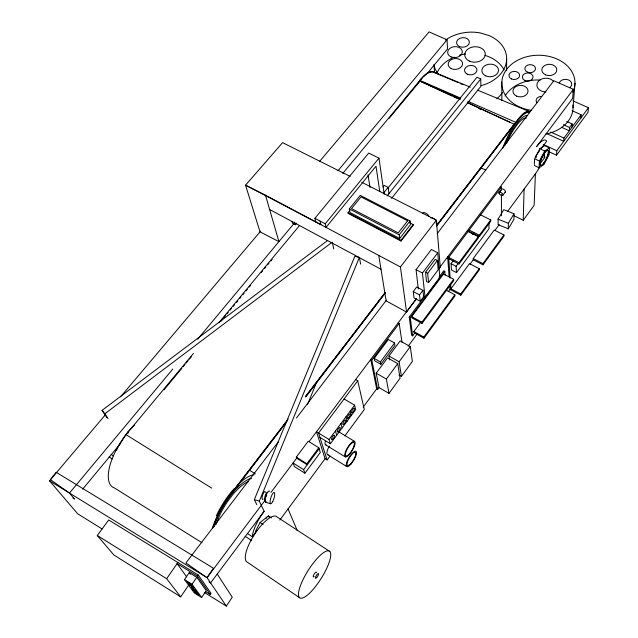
<?xml version="1.0" encoding="UTF-8"?>
<svg xmlns="http://www.w3.org/2000/svg" width="638" height="638" viewBox="0 0 638 638"><rect width="100%" height="100%" fill="white"/><g stroke="black" fill="none" stroke-linecap="round" stroke-linejoin="round"><path stroke-width="0.96" d="M503.948 234.936L503.948 236.188L482.998 264.826L473.252 259.81L473.213 258.581L494.243 230.071L503.948 234.936L482.966 263.606L482.998 264.826M266.756 495.455L266.556 494.913L265.711 497.425M506.588 70.754L506.644 59.198M508.311 228.811L508.358 223.268L514.005 213.746L503.781 209.687L498.103 219.153L498.126 224.712L508.311 228.811L513.925 219.336L514.005 213.746M513.67 215.54L523.248 220.254L524.085 189.127M539.732 166.989A22.521 6.476 -64.1 0 1 535.402 173.799L534.142 205.284L523.248 220.254M536.032 157.953L536.135 155.409L539.62 150.72M534.341 164.5L534.604 158.734L539.429 161.087L539.086 167.802L534.301 165.457M544.589 152.769L544.302 157.857L544.086 153.646L545.131 152.099A8.438 2.153 -65.6 0 1 546.981 150.281M501.42 189.63L501.42 187.062L500.415 186.575M535.035 157.897L539.844 148.718L544.708 145.584L549.525 147.896L549.103 154.675L543.927 164.556L539.086 167.802M549.294 151.876L556.511 155.217L556.799 150.743L588.459 107.726L572.964 100.876M572.071 110.693L581.154 114.736L563.96 138.071L563.729 141.325L547.085 133.701M467.303 102.654L514.108 124.171L514.308 125.016L515.823 122.337A36.087 9.977 -66.6 0 1 529.931 111.754L477.551 90.149M566.743 121.499L572.198 123.955L569.575 127.504L569.327 130.798L561.424 127.217M437.213 233.58L553.808 80.771L573.355 89.336L572.653 98.356L536.478 146.78A22.521 6.476 -64.1 0 1 546.096 140.416L546.591 141.349L541.367 148.383M573.052 107.678L574.974 83.211M571.935 127.249L572.198 123.955M580.867 118.038L581.154 114.736M588.459 107.726L588.013 112.328L556.511 155.217M247.377 533.472L252.313 536.773L252.56 534.532A26.764 8.772 -57.2 0 1 264.14 511.285L259.315 501.133L254.347 499.602L354.84 256.293L359.377 257.409L360.645 264.124M307.596 404.42L316.966 381.388M259.315 501.133L359.377 257.409M539.429 161.087L544.685 151.054L549.525 147.896M255.495 531.287L260.105 522.506L268.478 515.863L271.349 517.896M204.383 592.463L226.354 606.1L232.256 597.176L217.191 574.033M193.402 353.46L126.029 434.661L118.205 446.377A40.25 17.066 -57.9 0 0 114.346 487.918L201.951 542.715M205.364 591.434L210.285 594.472L211.042 593.348L198.314 575.053L108.691 519.986L97.295 535.513L113.827 554.964L180.69 596.849L188.96 584.727M201.648 597.495L206.226 590.7L196.799 577.286L189.247 572.637L184.486 579.575L194.295 592.917L201.648 597.495L192.046 584.256L184.486 579.575M226.354 606.1L207.039 577.677L213.427 568.243L56.144 472.248L49.541 480.813L77.629 513.757L102.128 528.974M192.046 584.256L196.799 577.286M210.285 594.472L197.517 576.218L198.314 575.053M180.69 596.849L166.646 578.714L177.882 562.501M420.881 322.007L413.831 331.529L413.982 332.685L423.959 338.204L454.942 295.976L454.862 294.772L446.6 290.378M460.724 294.006L479.242 268.702L469.472 263.646L450.906 288.807L460.724 294.006L460.795 295.195L450.021 289.477L449.67 284.588M379.028 387.585L388.989 393.375L400.074 378.214L397.737 363.636L387.577 357.87L376.189 373.182L379.028 387.585L377.664 389.427L376.675 388.853L370.75 359.425L371.794 360.015L377.664 389.427M398.933 374.961L401.422 376.38L412.347 361.435L410.298 346.594L400.17 340.923L388.957 356.012L389.627 359.928M460.795 295.195L479.282 269.914L479.242 268.702M423.959 338.204L423.823 337.055L454.862 294.772M279.851 520.042L325.308 458.443M363.174 407.14L376.779 388.709M408.137 346.227L417.005 334.2M448.362 291.718L450.133 289.317M507.521 211.569L535.402 173.799M470.062 264.14L473.252 259.81M494.809 230.581L499.227 224.584M388.989 393.375L386.373 379.052L397.737 363.636M401.422 376.38L399.109 361.778L410.298 346.594M344.113 398.957L354.6 405.178L355.677 409.612L330.38 443.769L329.096 439.526L316.472 431.79L325.085 458.746L327.095 459.99L330.045 455.979M344.807 435.945L364.29 409.508L357.727 380.782L355.645 379.57M453.403 260.527L451.058 263.669L451.481 269.978L456.489 272.601L489.027 228.675L488.939 223.069M422.037 323.418L421.901 322.214L453.658 279.284L443.53 273.957L411.693 316.623L411.853 317.828L422.037 323.418L453.738 280.545L453.658 279.284M424.717 296.295L409.229 317.014L411.67 335.301L412.666 335.851L415.019 332.669M540.785 162.778L545.043 157.012M306.87 463.754L318.777 447.748L308.226 441.233L296.295 457.127L296.686 458.172L307.237 464.791L306.87 463.754L296.295 457.127M380.862 364.298L394.938 345.381L394.555 342.997L388.351 339.512L374.195 358.404L374.658 360.749L380.862 364.298L380.423 361.961L394.555 342.997M318.777 447.748L320.316 452.478L304.932 473.205L303.624 469.64L319.128 448.801M456.489 272.601L456.106 266.301L458.451 263.143M477.79 237.121L478.963 235.542M447.772 258.175L459.001 264.012L458.929 262.72L478.269 236.69L468.085 231.538M479.369 235.215L469.185 230.063L469.241 231.395L479.409 236.539L479.369 235.215L490.734 219.911L480.581 214.854M459.001 264.012L478.309 238.014L478.269 236.69M479.409 236.539L490.758 221.25L490.734 219.911M329.096 439.526L354.6 405.178M412.666 335.851L410.25 317.572L444.782 271.317L443.769 270.791L439.008 277.163M472.766 234.577L473.938 233.006M502.872 195.252L505.32 191.982M252.313 536.773L256.994 530.489M265.759 518.71L266.923 517.139M357.727 380.782L318.561 433.074L327.095 459.99M500.934 190.18L498.972 192.899L500.934 190.284M420.243 301.272L423.656 296.71L422.954 290.338L416.702 286.98L413.249 291.558L414.038 297.914L420.243 301.272L419.509 294.923L422.954 290.338M264.14 511.285L210.612 582.941L209.001 581.816M423.488 296.263L425.036 297.093L439.813 277.299L437.748 252.8L431.384 249.498L416.064 269.651L418.289 288.942M49.541 480.813L207.039 577.677L265.599 499.61M270.975 492.44L297.268 457.382M309.223 441.456L416.191 298.855M439.494 267.785L573.355 89.336M428.608 282.57L438.178 269.818L437.373 260.464L435.252 259.355L425.554 272.203L426.511 281.454L428.608 282.57L427.683 273.327L437.373 260.464M378.749 255.431L386.149 300.889L406.573 312.07L416.614 298.672M438.481 269.523L440.252 267.163L436.368 220.182L361.722 182.269M371.794 360.015L399.189 323.458L398.16 322.884M448.697 257.409L501.42 187.062M425.036 297.093L422.444 273.04L437.748 252.8M278.335 441.807L185.905 562.947L207.039 577.677M296.455 418.057L386.469 300.083M212.558 527.841A43.017 14.467 -59.4 0 1 227.638 498.055L288.201 419.006M305.761 396.086L385.105 292.539M436.583 225.35L514.108 124.171L514.092 124.896L436.655 225.988M287.228 420.745L227.878 498.214A42.985 14.443 -59.4 0 0 212.813 527.977M305.395 397.027L385.336 292.675M436.815 225.477L515.823 122.337L467.814 101.282M213.315 527.363A41.669 14.012 -59.4 0 1 227.949 498.469L286.629 421.862M305.985 396.581L385.232 293.121M406.573 312.07L400.425 266.963L436.368 220.182M349.903 210.428L348.045 212.717L348.181 213.443L401.039 241.044L400.943 240.327L413.177 224.592L409.66 222.782M401.039 241.044L413.257 225.31L413.177 224.592M399.691 238.468L399.213 234.864L410.067 220.955L360.255 195.395L349.289 208.889L349.983 212.542L399.691 238.468L410.489 224.592L410.067 220.955M391.541 198.394L480.924 86.258L480.757 78.913L476.961 77.206L387.808 188.29M387.17 195.89L480.757 78.913M383.015 186.926L384.236 185.419L388.135 187.389L388.997 193.609M383.893 192.676L388.135 187.389M379.785 191.615L375.997 166.215L326.042 227.391L325.236 223.794L378.972 158.136L368.74 153.064L314.901 218.308L315.754 221.912M218.818 322.82L299.533 225.533M342.75 173.44L419.652 80.747L460.118 99.345M426.048 83.977L419.78 81.058L419.804 80.228L423.002 76.528A35.337 12.585 -67.3 0 1 434.358 72.333L470.198 87.119M163.966 389.858L181.782 368.373M183.05 366.842L184.964 364.537M186.232 363.006L188.138 360.709M189.414 359.17L191.32 356.873M220.589 321.584L222.495 319.279M223.771 317.748L225.677 315.443M226.953 313.912L228.221 312.373M230.127 310.076L231.403 308.537M233.309 306.24L234.585 304.701M236.491 302.404L237.767 300.865M239.673 298.568L240.949 297.029M242.855 294.732L244.131 293.193M246.037 290.896L247.305 289.357M249.219 287.06L250.487 285.521M261.301 272.482L262.577 270.951M264.483 268.646L265.759 267.115M267.665 264.81L268.941 263.279M270.847 260.974L272.123 259.443M389.18 118.285L419.716 81.465L419.652 80.747M82.717 489.091L120.734 443.227M426.24 74.646L447.549 48.935L447.031 39.803L429.079 31.9L319.805 161.151M72.907 497.927L74.479 499.028L69.486 493.046L172.802 369.019M197.676 339.161L294.022 223.499M337.981 170.721L447.031 39.803M292.037 221.474L292.507 223.244L295.306 224.751L296.566 223.236M105.756 414.325L50.482 479.704L69.486 493.046M120.542 396.836L260.671 231.092M420.45 80.284L422.914 77.421M134.618 424.908L131.037 428.345A40.409 17.872 -56.1 0 0 118.62 445.89M423.608 76.791L425.905 74.614M108.053 418.624L104.839 413.783L332.238 242.161M106.897 417.627L102.056 410.354L327.629 240.462M265.631 502.234L270.592 503.757M498.103 219.153L508.358 223.268M458.315 82.693L433.617 72.206A34.029 12.226 -66.6 0 0 428.497 72.979M460.142 83.466L462.885 84.631M526.908 111.817L528.735 112.599A35.114 9.825 -65.8 0 0 502.656 148.255M460.572 98.108L419.716 80.332L460.15 99.121M419.836 81.002L457.845 97.686M480.39 167.658L485.821 170.099M563.346 124.689L569.575 127.504M550.769 132.05L563.96 138.071M543.289 144.499L556.799 150.743M467.335 102.463L510.464 122.496M427.835 84.806L452.007 96.043M453.793 96.88L457.374 98.539M478.859 108.532L480.645 109.361M539.844 148.718L544.685 151.054M400.425 266.963L265.48 195.172L245.55 185.172L282.586 142.641L350.206 176.423M473.213 258.581L482.966 263.606M458.929 262.72L447.677 256.875L449.104 276.764M349.289 208.889L399.213 234.864M451.058 263.669L456.106 266.301M348.045 212.717L400.943 240.327M425.554 272.203L427.683 273.327M416.064 269.651L422.444 273.04M314.901 218.308L325.236 223.794M269.627 209.495L380.998 269.268M413.249 291.558L419.509 294.923M411.693 316.623L421.901 322.214M409.229 317.014L410.25 317.572M413.831 331.529L423.823 337.055M388.957 356.012L399.109 361.778M374.195 358.404L380.423 361.961M376.189 373.182L386.373 379.052M338.26 431.503L354.608 441.432A9.044 2.791 -59.1 0 1 349.457 454.455A9.044 2.791 -59.1 0 1 345.589 451.513A9.044 2.791 -59.1 0 1 354.608 441.432M319.917 437.349L330.38 443.769M325.595 444.806L345.19 456.864M197.517 576.218L177.085 563.649L186.671 576.864M327.43 454.607L346.745 466.545M249.37 470.134L255.288 473.795M97.295 535.513L166.646 578.714M126.029 434.661L211.68 488.102M303.624 469.64L293.065 462.989L294.437 466.585L304.932 473.205M329.862 551.519A27.673 7.64 -57.7 0 0 302.404 580.947A27.673 7.64 -57.7 0 0 311.591 591.107A27.673 7.64 -57.7 0 0 329.862 551.519L277.051 516.947A27.107 8.757 -57 0 0 255.24 533.272A27.107 8.757 -57 0 0 246.762 561.815L299.605 597.75M245.231 536.319L251.739 540.673M111.076 454.288L113.5 455.923M109.074 456.832L112.272 458.993M260.105 522.506L262.992 524.564M102.056 410.354L104.839 413.783M227.638 498.055L227.949 498.469M189.247 572.637L190.379 574.224M127.919 431.942L128.605 432.995M227.622 497.72L228.141 498.701M268.478 515.863L269.252 517.434M254.347 499.602L256.803 504.69M288.041 508.941L297.3 530.704M265.48 195.172L278.926 241.619L260.025 231.857L245.55 185.172L320.89 224.648L320.061 221.043M335.452 430.969L336.681 435.26M340.955 423.56L342.143 427.891M345.916 416.877L347.064 421.247M294.612 222.096L295.306 224.751M350.27 411.008L351.379 415.41M332.454 243.126L333.738 248.948M368.006 174.836L370.04 187.564M399.189 323.458L402.044 342.574M378.972 158.136L384.18 194.279M444.782 271.317L445.077 275.145M448.785 258.701L450.157 278.12M450.564 283.95L450.906 288.807M434.015 65.068L434.566 72.716M501.42 194.47L501.436 215.78M501.835 81.999L501.835 100.469M263.111 499.163A4.123 1.148 -72.6 0 1 262.13 497.488A4.123 1.148 -72.6 0 1 263.821 492.472A4.123 1.148 -72.6 0 1 265.376 492.424M265.575 499.921A4.131 1.14 -72.6 0 1 265.057 496.101A4.131 1.14 -72.6 0 1 267.737 492.632M266.62 501.811A5.909 1.627 -72.7 0 1 265.735 496.659A5.909 1.627 -72.7 0 1 269.587 491.364M501.452 189.893A2.337 1.172 36.3 0 1 503.853 189.47A2.337 1.172 36.3 0 1 505.073 192.182M328.203 454.75A8.852 2.839 -58.9 0 1 329.312 446.082M326.385 444.981A8.972 2.927 -58.9 0 1 325.26 441.368M436.233 220.788A3.836 1.731 37.5 0 1 435.937 223.125M430.658 217.949A3.836 1.731 37.5 0 1 435.682 220.078M422.739 213.172A3.82 1.723 37.7 0 1 425.666 213.124A3.82 1.723 37.7 0 1 428.911 216.306M572.924 104.983A35.624 27.45 -0.4 0 1 545.657 134.092M505.113 95.955A35.624 27.45 -0.4 0 1 540.147 80.037M531.398 110.366A36.589 27.801 -0.7 0 1 502.864 76.56A36.589 27.801 -0.7 0 1 548.919 56.367A36.589 27.801 -0.7 0 1 572.868 92.191M502.457 92.59A35.776 27.243 -3.8 0 1 496.835 98.77M436.799 73.362A35.776 27.243 -3.8 0 1 454.24 57.101M459.32 55.299A35.776 27.243 -3.8 0 1 465.565 53.975M484.92 55.354A35.776 27.243 -3.8 0 1 504.108 69.981M481.068 85.651A36.589 27.522 -3.9 0 0 506.381 61.99A36.589 27.522 -3.9 0 0 489.202 35.64L480.605 33.001A36.589 27.522 -3.9 0 0 445.468 40.082M438.681 74.71A36.589 27.522 -3.9 0 1 433.928 64.709M536.805 102.598A5.447 4.179 -0.3 0 1 541.574 96.346M545.897 91.936A9.044 6.874 -0.3 0 1 537.93 81.887A9.044 6.874 -0.3 0 1 553.353 81.106M559.359 82.844A6.3 4.777 0.5 0 1 568.586 79.965A6.3 4.777 0.5 0 1 569.933 87.478M314.151 576.505A2.767 0.766 -57.7 0 1 313.306 575.915A2.767 0.766 -57.7 0 1 315.236 572.717A2.767 0.766 -57.7 0 1 316.416 572.757M515.767 123.118A34.97 9.666 -66.6 0 1 529.468 112.798M504.65 145.847A31.764 8.884 -65.8 0 1 513.335 128.549L517.426 122.711A31.764 8.884 -65.8 0 1 527.411 115.701M416.622 85.117A34.029 12.226 -66.6 0 1 421.303 78.984M506.484 143.391A29.181 8.158 -65.8 0 1 513.462 129.921L517.211 124.562A29.181 8.158 -65.8 0 1 526.382 118.094M547.659 150.121A8.438 2.153 -65.6 0 1 544.517 162.02L543.48 163.551A8.438 2.153 -65.6 0 1 540.306 163.751A8.438 2.153 -65.6 0 1 544.086 153.646M214.153 526.51A38.017 13.542 -57.7 0 1 226.051 501.651L232.001 493.613A38.017 13.542 -57.7 0 1 251.603 478.325M216.41 515.679A42.02 14.969 -57.7 0 1 234.002 488.82M237.161 485.47A42.02 14.969 -57.7 0 1 254.187 474.712M116.459 450.181A40.409 17.872 -56.1 0 1 118.166 446.736M216.306 524.213A34.923 12.441 -57.7 0 1 226.929 502.433L232.384 495.064A34.923 12.441 -57.7 0 1 248.613 481.507M187.468 582.087L191.839 585.213L187.468 582.087M407.65 220.836L398.24 232.878L351.514 208.594L361.02 196.895L407.65 220.836M189.35 584.775L193.721 587.829L189.35 584.775M191.44 587.423L195.786 590.453L191.44 587.423M192.772 589.544L197.094 592.558L192.772 589.544M194.407 591.849C198.785 596.745 201.983 595.549 194.407 591.849M272.753 501.548A5.917 1.603 -72.7 0 0 274.22 492.496A5.917 1.603 -72.7 0 0 270.225 500.32A5.917 1.603 -72.7 0 0 272.753 501.548M499.163 193.569A2.345 1.164 36.4 0 0 502.632 195.451A2.345 1.164 36.4 0 0 501.149 192.596A2.345 1.164 36.4 0 0 499.163 193.569M350.94 464.121A8.916 2.704 -59 0 0 356.02 451.321A8.916 2.704 -59 0 0 347.144 461.33A8.916 2.704 -59 0 0 350.94 464.121M351.012 463.371A7.64 2.321 -59 0 0 355.358 452.406A7.64 2.321 -59 0 0 347.75 460.995A7.64 2.321 -59 0 0 351.012 463.371M349.528 453.69A7.752 2.393 -59.1 0 0 353.938 442.533A7.752 2.393 -59.1 0 0 346.203 451.178A7.752 2.393 -59.1 0 0 349.528 453.69M332.964 438.968A2.632 0.853 -59 0 0 334.432 435.172A2.632 0.853 -59 0 0 331.768 438.091A2.632 0.853 -59 0 0 332.964 438.968M338.634 431.312A2.624 0.853 -59.1 0 0 340.11 427.516A2.624 0.853 -59.1 0 0 337.462 430.411A2.624 0.853 -59.1 0 0 338.634 431.312M344.169 423.847A2.608 0.845 -59.3 0 0 345.644 420.051A2.608 0.845 -59.3 0 0 343.021 422.922A2.608 0.845 -59.3 0 0 344.169 423.847M348.643 417.802A2.6 0.837 -59.4 0 0 350.118 414.014A2.6 0.837 -59.4 0 0 347.511 416.861A2.6 0.837 -59.4 0 0 348.643 417.802M352.902 412.06A2.592 0.837 -59.5 0 0 354.377 408.264A2.592 0.837 -59.5 0 0 351.793 411.095A2.592 0.837 -59.5 0 0 352.902 412.06M516.628 96.131A7.56 5.782 -1.4 0 0 528.041 91.114A7.56 5.782 -1.4 0 0 516.78 86.122A7.56 5.782 -1.4 0 0 516.628 96.131M524.978 80.532A5.367 4.067 -1.2 0 0 533.065 76.999A5.367 4.067 -1.2 0 0 525.066 73.49A5.367 4.067 -1.2 0 0 524.978 80.532M545.578 74.837A7.512 5.654 -0.4 0 0 556.838 69.901A7.512 5.654 -0.4 0 0 545.57 65.036A7.512 5.654 -0.4 0 0 545.578 74.837M527.466 72.158A5.343 4.027 -1.2 0 0 535.513 68.649A5.343 4.027 -1.2 0 0 527.546 65.18A5.343 4.027 -1.2 0 0 527.466 72.158M511.58 78.968A5.343 4.051 -1.8 0 0 519.635 75.396A5.343 4.051 -1.8 0 0 511.66 71.942A5.343 4.051 -1.8 0 0 511.58 78.968M467.175 74.112A6.228 4.713 -3.9 0 0 476.929 70.347A6.228 4.713 -3.9 0 0 468.077 65.937A6.228 4.713 -3.9 0 0 467.175 74.112M469.289 61.049A10.296 7.72 -3.8 0 0 485.271 54.693A10.296 7.72 -3.8 0 0 470.477 47.667A10.296 7.72 -3.8 0 0 469.289 61.049M451.21 68.585A7.225 5.447 -4.6 0 0 462.558 64.239A7.225 5.447 -4.6 0 0 452.358 59.135A7.225 5.447 -4.6 0 0 451.21 68.585M451.058 56.902A7.337 5.495 -4.6 0 0 462.295 52.085A7.337 5.495 -4.6 0 0 451.576 47.364A7.337 5.495 -4.6 0 0 451.058 56.902M459.551 46.59A6.428 4.785 -4.3 0 0 469.385 42.379A6.428 4.785 -4.3 0 0 459.966 38.28A6.428 4.785 -4.3 0 0 459.551 46.59M485.773 75.898A8.334 6.308 -3 0 0 498.501 70.483A8.334 6.308 -3 0 0 486.268 64.964A8.334 6.308 -3 0 0 485.773 75.898M316.703 577.557A2.767 0.758 -57.7 0 0 318.498 573.618A2.767 0.758 -57.7 0 0 315.746 576.616A2.767 0.758 -57.7 0 0 316.703 577.557M543.975 162.945A8.446 2.416 -63.3 0 0 548.217 150.393A8.446 2.416 -63.3 0 0 540.681 160.202A8.446 2.416 -63.3 0 0 543.975 162.945"/></g></svg>
